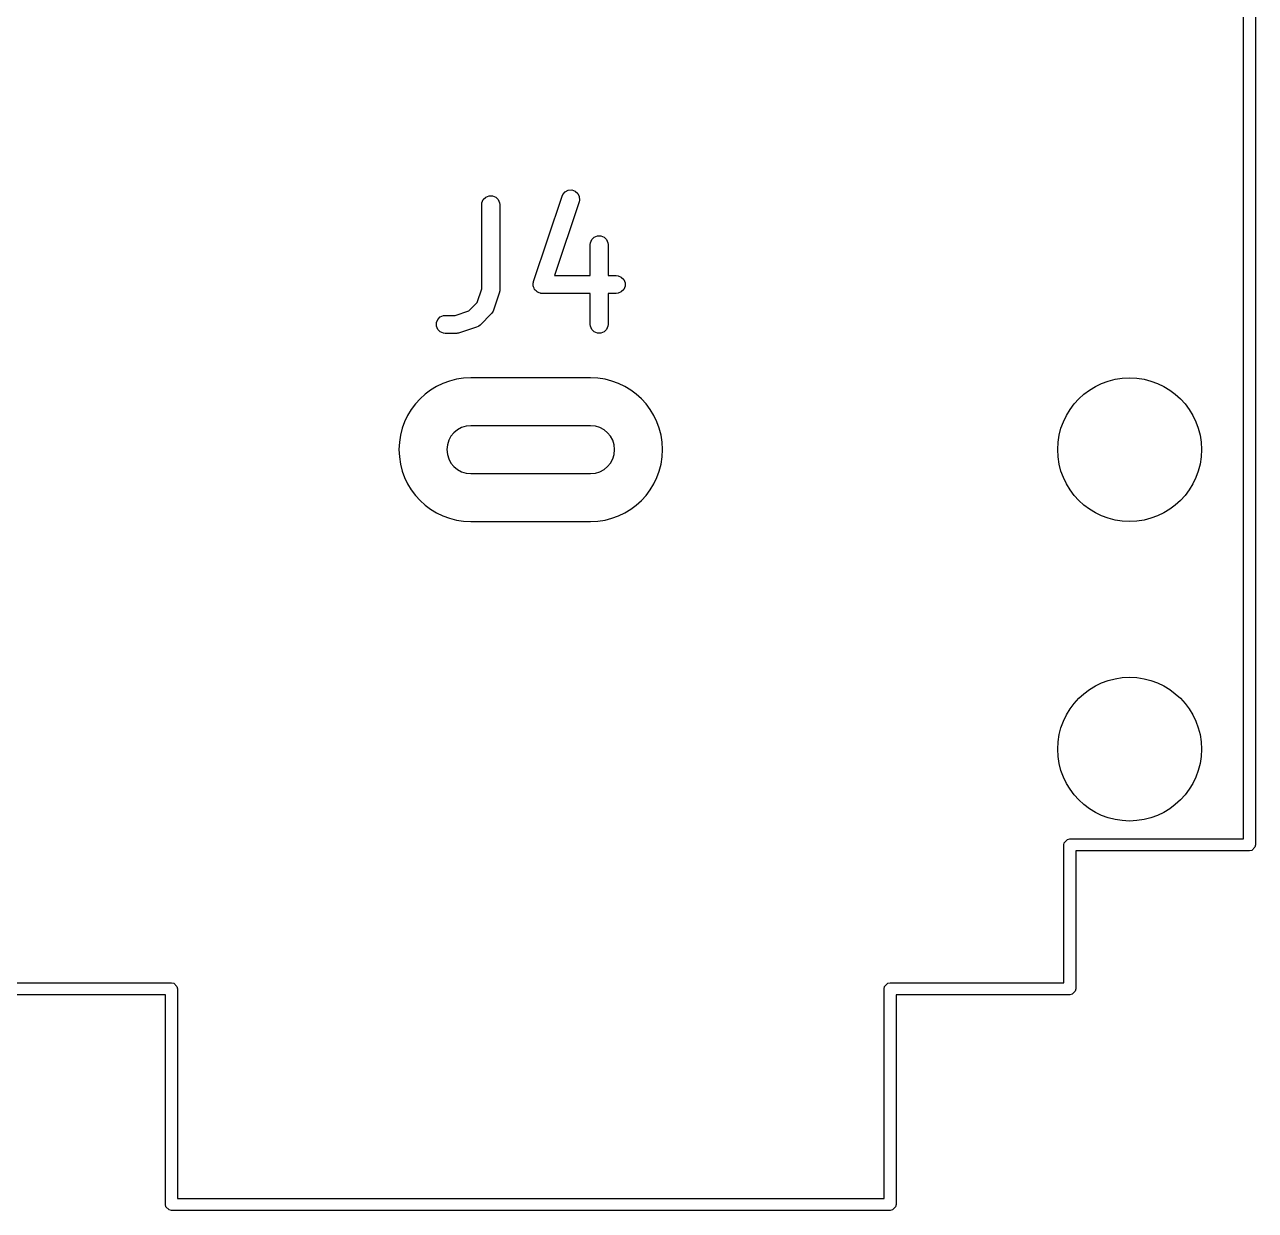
# Model space of a CAD drawing. Header units: inches. Extents: x 1.92 to 4.46, y -4.34 to -2.08.
# Drawn here: x 2.4297 to 2.8343, y -4.3445 to -3.9548 of the extents above; entities that cross this region are included whole.
import ezdxf

# ---------------------------------------------------------------- set-up
doc = ezdxf.new("R2010")
doc.units = ezdxf.units.IN
doc.header["$MEASUREMENT"] = 0
doc.layers.add('BLACK', color=250, linetype='CONTINUOUS')

msp = doc.modelspace()

# ---------------------------------------------------------------- linework, layer by layer
at = {"layer": 'BLACK', "linetype": 'CONTINUOUS'}
for p, q in [((2.83031, -4.22244), (2.83031, -3.79331)), ((2.83425, -3.79134), (2.83425, -4.22441)), ((2.58004, -4.01339), (2.58048, -4.01233)), ((2.58048, -4.01233), (2.5813, -4.01151)), ((2.5813, -4.01151), (2.58236, -4.01107)), ((2.58236, -4.01107), (2.58352, -4.01107)), ((2.58352, -4.01107), (2.58458, -4.01151)), ((2.58458, -4.01151), (2.58539, -4.01233)), ((2.58539, -4.01233), (2.58584, -4.01339)), ((2.59701, -4.03928), (2.60639, -4.01116)), ((2.61199, -4.01303), (2.60391, -4.03726)), ((2.60639, -4.01116), (2.60662, -4.01063)), ((2.60662, -4.01063), (2.60738, -4.00976)), ((2.60738, -4.00976), (2.60841, -4.00925)), ((2.60841, -4.00925), (2.60956, -4.00916)), ((2.60956, -4.00916), (2.61065, -4.00953)), ((2.61065, -4.00953), (2.61152, -4.01028)), ((2.61152, -4.01028), (2.61203, -4.01131)), ((2.61212, -4.01246), (2.61199, -4.01303)), ((2.61203, -4.01131), (2.61212, -4.01246)), ((2.57999, -4.01397), (2.58004, -4.01339)), ((2.57999, -4.04161), (2.57999, -4.01397)), ((2.58584, -4.01339), (2.58589, -4.01397)), ((2.58589, -4.01397), (2.58589, -4.04209)), ((2.61611, -4.02545), (2.61692, -4.02464)), ((2.61692, -4.02464), (2.61798, -4.0242)), ((2.61798, -4.0242), (2.61914, -4.0242)), ((2.61914, -4.0242), (2.6202, -4.02464)), ((2.6202, -4.02464), (2.62102, -4.02545)), ((2.61561, -4.02709), (2.61566, -4.02652)), ((2.61561, -4.03726), (2.61561, -4.02709)), ((2.61566, -4.02652), (2.61611, -4.02545)), ((2.62102, -4.02545), (2.62146, -4.02652)), ((2.62146, -4.02652), (2.62151, -4.02709)), ((2.62151, -4.02709), (2.62151, -4.03726)), ((2.60391, -4.03726), (2.61561, -4.03726)), ((2.62151, -4.03726), (2.62418, -4.03726)), ((2.62418, -4.03726), (2.62476, -4.03732)), ((2.59688, -4.03985), (2.59692, -4.0397)), ((2.59692, -4.04032), (2.59688, -4.03985)), ((2.59692, -4.03964), (2.59695, -4.03957)), ((2.59692, -4.0397), (2.59692, -4.03964)), ((2.59692, -4.04079), (2.59692, -4.04032)), ((2.59696, -4.04089), (2.59692, -4.04079)), ((2.59695, -4.03957), (2.59701, -4.03928)), ((2.59696, -4.041), (2.59696, -4.04089)), ((2.59718, -4.04142), (2.59696, -4.041)), ((2.62476, -4.03732), (2.62582, -4.03776)), ((2.62582, -4.03776), (2.62664, -4.03858)), ((2.62664, -4.03858), (2.62708, -4.03964)), ((2.62708, -4.04079), (2.62664, -4.04186)), ((2.62708, -4.03964), (2.62708, -4.04079)), ((2.57848, -4.04612), (2.57999, -4.04161)), ((2.58574, -4.04302), (2.58387, -4.04865)), ((2.58581, -4.04274), (2.58574, -4.04302)), ((2.58584, -4.04267), (2.58581, -4.04274)), ((2.58585, -4.04256), (2.58584, -4.04267)), ((2.58587, -4.04246), (2.58585, -4.04256)), ((2.58589, -4.04209), (2.58586, -4.04238)), ((2.58586, -4.04238), (2.58587, -4.04246)), ((2.59736, -4.04186), (2.59718, -4.04142)), ((2.59743, -4.04193), (2.59736, -4.04186)), ((2.59748, -4.04203), (2.59743, -4.04193)), ((2.59784, -4.04234), (2.59748, -4.04203)), ((2.59817, -4.04267), (2.59784, -4.04234)), ((2.59827, -4.04271), (2.59817, -4.04267)), ((2.59835, -4.04278), (2.59827, -4.04271)), ((2.5988, -4.04293), (2.59835, -4.04278)), ((2.59924, -4.04311), (2.5988, -4.04293)), ((2.59939, -4.04313), (2.59924, -4.04311)), ((2.59944, -4.04315), (2.59939, -4.04313)), ((2.59952, -4.04314), (2.59944, -4.04315)), ((2.59981, -4.04317), (2.59952, -4.04314)), ((2.61561, -4.04317), (2.59981, -4.04317)), ((2.61561, -4.05334), (2.61561, -4.04317)), ((2.62418, -4.04317), (2.62151, -4.04317)), ((2.62151, -4.04317), (2.62151, -4.05334)), ((2.62476, -4.04311), (2.62418, -4.04317)), ((2.62582, -4.04267), (2.62476, -4.04311)), ((2.62664, -4.04186), (2.62582, -4.04267)), ((2.57121, -4.05039), (2.57572, -4.04888)), ((2.57572, -4.04888), (2.57848, -4.04612)), ((2.58352, -4.04936), (2.58315, -4.0498)), ((2.58356, -4.04926), (2.58352, -4.04936)), ((2.58363, -4.04918), (2.58356, -4.04926)), ((2.58387, -4.04865), (2.58363, -4.04918)), ((2.56505, -4.05276), (2.56549, -4.0517)), ((2.56505, -4.05392), (2.56505, -4.05276)), ((2.56549, -4.0517), (2.5663, -4.05088)), ((2.5663, -4.05088), (2.56737, -4.05044)), ((2.56737, -4.05044), (2.56794, -4.05039)), ((2.56794, -4.05039), (2.57121, -4.05039)), ((2.58315, -4.0498), (2.5794, -4.05355)), ((2.61566, -4.05392), (2.61561, -4.05334)), ((2.62151, -4.05334), (2.62146, -4.05392)), ((2.56549, -4.05498), (2.56505, -4.05392)), ((2.5663, -4.05579), (2.56549, -4.05498)), ((2.56737, -4.05624), (2.5663, -4.05579)), ((2.56794, -4.05629), (2.56737, -4.05624)), ((2.57169, -4.05629), (2.56794, -4.05629)), ((2.57198, -4.05626), (2.57169, -4.05629)), ((2.57206, -4.05627), (2.57198, -4.05626)), ((2.57216, -4.05625), (2.57206, -4.05627)), ((2.57227, -4.05624), (2.57216, -4.05625)), ((2.57234, -4.05621), (2.57227, -4.05624)), ((2.57262, -4.05614), (2.57234, -4.05621)), ((2.57825, -4.05427), (2.57262, -4.05614)), ((2.57878, -4.05403), (2.57825, -4.05427)), ((2.57886, -4.05396), (2.57878, -4.05403)), ((2.57896, -4.05392), (2.57886, -4.05396)), ((2.5794, -4.05355), (2.57896, -4.05392)), ((2.61611, -4.05498), (2.61566, -4.05392)), ((2.61692, -4.05579), (2.61611, -4.05498)), ((2.61798, -4.05624), (2.61692, -4.05579)), ((2.61914, -4.05624), (2.61798, -4.05624)), ((2.6202, -4.05579), (2.61914, -4.05624)), ((2.62102, -4.05498), (2.6202, -4.05579)), ((2.62146, -4.05392), (2.62102, -4.05498)), ((2.61575, -4.07087), (2.57638, -4.07087)), ((2.61575, -4.08661), (2.57638, -4.08661)), ((2.57638, -4.10236), (2.61575, -4.10236)), ((2.57638, -4.11811), (2.61575, -4.11811)), ((2.77141, -4.22366), (2.77248, -4.22259)), ((2.77248, -4.22259), (2.77323, -4.22244)), ((2.77323, -4.22244), (2.83031, -4.22244)), ((2.77126, -4.22441), (2.77141, -4.22366)), ((2.77126, -4.26969), (2.77126, -4.22441)), ((2.83228, -4.22638), (2.7752, -4.22638)), ((2.7752, -4.22638), (2.7752, -4.27165)), ((2.83304, -4.22623), (2.83228, -4.22638)), ((2.8341, -4.22516), (2.83304, -4.22623)), ((2.83425, -4.22441), (2.8341, -4.22516)), ((2.42087, -4.26969), (2.47795, -4.26969)), ((2.47795, -4.26969), (2.47871, -4.26983)), ((2.47871, -4.26983), (2.47977, -4.2709)), ((2.47977, -4.2709), (2.47992, -4.27165)), ((2.47992, -4.27165), (2.47992, -4.34055)), ((2.7122, -4.27165), (2.71235, -4.2709)), ((2.7122, -4.34055), (2.7122, -4.27165)), ((2.71235, -4.2709), (2.71342, -4.26983)), ((2.71342, -4.26983), (2.71417, -4.26969)), ((2.71417, -4.26969), (2.77126, -4.26969)), ((2.7752, -4.27165), (2.77505, -4.27241)), ((2.47598, -4.27362), (2.4189, -4.27362)), ((2.47598, -4.34252), (2.47598, -4.27362)), ((2.77323, -4.27362), (2.71614, -4.27362)), ((2.71614, -4.27362), (2.71614, -4.34252)), ((2.77398, -4.27347), (2.77323, -4.27362)), ((2.77505, -4.27241), (2.77398, -4.27347)), ((2.47992, -4.34055), (2.7122, -4.34055)), ((2.47613, -4.34327), (2.47598, -4.34252)), ((2.4772, -4.34434), (2.47613, -4.34327)), ((2.47795, -4.34449), (2.4772, -4.34434)), ((2.71417, -4.34449), (2.47795, -4.34449)), ((2.71493, -4.34434), (2.71417, -4.34449)), ((2.71599, -4.34327), (2.71493, -4.34434)), ((2.71614, -4.34252), (2.71599, -4.34327))]:
    msp.add_line(p, q, dxfattribs=at)
at = {"layer": 'BLACK'}
for centre in [(2.79291, -4.09449), (2.79291, -4.09449), (2.79291, -4.19291), (2.79291, -4.19291)]:
    msp.add_circle(centre, 0.02362, dxfattribs=at)
for centre, radius, start, end in [((2.57638, -4.09449), 0.02362, 90, 270), ((2.61575, -4.09449), 0.02362, -90, 90), ((2.57638, -4.09449), 0.00787, 90, 270), ((2.61575, -4.09449), 0.00787, -90, 90)]:
    msp.add_arc(centre, radius, start, end, dxfattribs=at)

doc.saveas('drawing.dxf')
